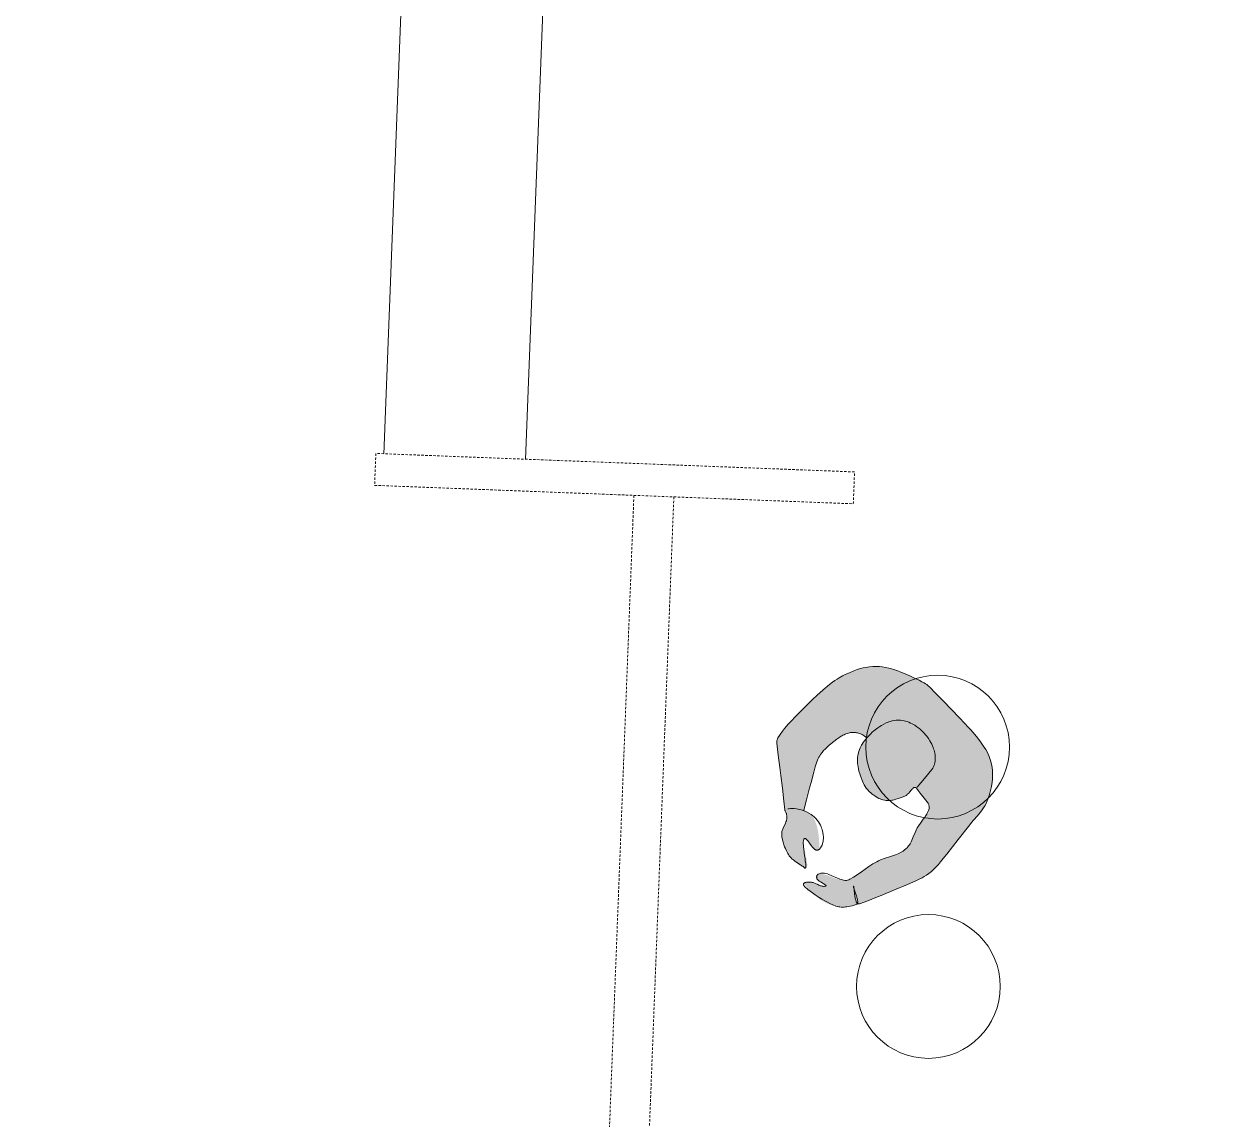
# Model space of a CAD drawing. Header units: millimetres. Extents: x 77208 to 83183, y 651 to 49284.
# Drawn here: x 77208 to 80190, y 22639 to 25383 of the extents above; entities that cross this region are included whole.
import ezdxf

# ---------------------------------------------------------------- set-up
doc = ezdxf.new("R2010")
doc.units = ezdxf.units.MM
doc.header["$MEASUREMENT"] = 0
doc.linetypes.add('DGN Style 2', pattern=[10, 6, -4])
for name, color, linetype, lineweight in [('FIXT-JNRY-PART', 42, 'Continuous', 0), ('FNSH-FLOR', 220, 'Continuous', 0), ('FURN', 40, 'Continuous', 0), ('FURN-FREE', 1, 'Continuous', 0), ('PRES-FILL', 7, 'Continuous', 0), ('PRES-PEOP', 42, 'Continuous', 0)]:
    doc.layers.add(name, color=color, linetype=linetype, lineweight=lineweight)

# ---------------------------------------------------------------- blocks, each defined once
blk = doc.blocks.new('*U92')
at = {"layer": 'PRES-FILL', "linetype": 'ByBlock', "lineweight": -2}
h = blk.add_hatch(color=0, dxfattribs=at)
edge = h.paths.add_edge_path(flags=16)
edge.add_spline(control_points=[(-87.1, -291.1), (-88.9, -288.5), (-89.4, -283.3), (-89.5, -277.4)], knot_values=[0, 0, 0, 0, 1, 1, 1, 1], degree=3, periodic=0)
edge.add_spline(control_points=[(-89.5, -277.4), (-94.1, -264.3), (-102.3, -248.1), (-95, -247.6), (-88, -247), (-89.7, -264.1), (-89.5, -277.4)], knot_values=[0, 0, 0, 0, 0.509531, 0.509531, 0.509531, 1, 1, 1, 1], degree=3, periodic=0)
edge.add_spline(control_points=[(-89.5, -277.4), (-87.5, -283), (-86.2, -288.1), (-87.1, -291.1)], knot_values=[0, 0, 0, 0, 1, 1, 1, 1], degree=3, periodic=0)
edge.add_spline(control_points=[(-87.1, -291.1), (-86, -292.7), (-84.3, -293.3), (-82, -292.6), (-63.6, -286.7), (-44.9, -280.7), (-26.4, -274.1), (-4, -266.1), (18.4, -258.1), (40.8, -249.8), (62.1, -241.9), (84, -234.3), (102, -220.3), (117.4, -208.3), (129.9, -193.2), (142.6, -178.6), (163, -155.2), (182.9, -131.3), (203.2, -107.9), (213.2, -96.5), (224.2, -86), (234.3, -74.7), (246.7, -60.8), (254.8, -44.4), (259.7, -25), (268.8, 10.8), (269.4, 46.9), (252.7, 77.9), (241.3, 99.1), (227.3, 117.8), (212, 135.7), (198.2, 151.6), (184.4, 167.6), (170.6, 183.5), (153.9, 202.7), (137.1, 221.9), (119.8, 240.6), (106.8, 254.7), (88.4, 262.4), (71.1, 271.5), (49.3, 282.9), (28.3, 292.7), (3.3, 297.3), (-21.5, 302), (-44.7, 298.6), (-68.4, 290.7), (-91.1, 283.2), (-111.9, 273.8), (-130.5, 259.8), (-157.5, 239.5), (-182.8, 217.5), (-207.6, 194.9), (-226.2, 177.9), (-244, 160), (-260.3, 140.7), (-265.4, 134.8), (-270.1, 127.5), (-269.8, 119.5), (-269, 91.5), (-265, 65.1), (-263.2, 38), (-261.2, 9.3), (-260.2, -19.6), (-257.9, -48.3), (-257.6, -51.7), (-255, -54.6), (-254.2, -58), (-253.4, -61.6), (-253.2, -65.2), (-253.5, -68.8), (-254.4, -82.4), (-267.6, -92.2), (-268.2, -106.7), (-269, -125.4), (-262.5, -142.7), (-255.6, -157.8), (-248.2, -173.7), (-230.6, -189), (-215.1, -195.9), (-194.6, -205.1), (-227.5, -119.8), (-210.4, -122.7), (-200.6, -124.4), (-194.9, -152.8), (-181.9, -153.3), (-179.8, -153.3), (-175.7, -153.3), (-175.6, -151), (-174.7, -121.2), (-175.9, -84.2), (-191.9, -63.8), (-196.2, -58.4), (-202.4, -54.5), (-209.7, -51.7)], knot_values=[0, 0, 0, 0, 0.004098, 0.004098, 0.004098, 0.036354, 0.036354, 0.036354, 0.07573, 0.07573, 0.07573, 0.113201, 0.113201, 0.113201, 0.145266, 0.145266, 0.145266, 0.196552, 0.196552, 0.196552, 0.221625, 0.221625, 0.221625, 0.252365, 0.252365, 0.252365, 0.309173, 0.309173, 0.309173, 0.348127, 0.348127, 0.348127, 0.382965, 0.382965, 0.382965, 0.425054, 0.425054, 0.425054, 0.456865, 0.456865, 0.456865, 0.496842, 0.496842, 0.496842, 0.536467, 0.536467, 0.536467, 0.574696, 0.574696, 0.574696, 0.630228, 0.630228, 0.630228, 0.671879, 0.671879, 0.671879, 0.684675, 0.684675, 0.684675, 0.729775, 0.729775, 0.729775, 0.777357, 0.777357, 0.777357, 0.783126, 0.783126, 0.783126, 0.789055, 0.789055, 0.789055, 0.811446, 0.811446, 0.811446, 0.840448, 0.840448, 0.840448, 0.871083, 0.871083, 0.871083, 0.911485, 0.911485, 0.911485, 0.934486, 0.934486, 0.934486, 0.938181, 0.938181, 0.938181, 0.987094, 0.987094, 0.987094, 1, 1, 1, 1], degree=3, periodic=0)
edge.add_line((-209.7, -51.7), (-194, 0))
edge.add_spline(control_points=[(-194, 0), (-187, 22.7), (-179.6, 45.3), (-171.5, 67.7), (-163, 91.4), (-139.6, 107.6), (-118.7, 121.9), (-107.4, 129.7), (-96.1, 136.5), (-80.5, 136.9), (-68.4, 137.2), (-58.5, 133.8), (-50.1, 127.2)], knot_values=[0, 0, 0, 0, 0.324205, 0.324205, 0.324205, 0.66843, 0.66843, 0.66843, 0.855113, 0.855113, 0.855113, 1, 1, 1, 1], degree=3, periodic=0)
edge.add_line((-50.1, 127.2), (-43.4, 121.9))
edge.add_spline(control_points=[(-43.4, 121.9), (-53, 112), (-61.7, 101.2), (-66.2, 86.4), (-72, 67.4), (-70.6, 51.9), (-65.8, 32.4), (-60.9, 12.4), (-52.4, -3.9), (-40.5, -16.6), (-29.8, -28), (-15.7, -35.9), (4.1, -37.8), (21.4, -39.5), (32.8, -32.6), (46, -27.7), (56.1, -23.9), (64, -4.3), (73.4, -9.4), (78.2, -11.9), (80, -18.4), (83, -23.2), (90.4, -35.2), (104.9, -43.5), (103.9, -59.9), (102.6, -82.9), (81.9, -92.8), (71.8, -109.6), (62.8, -124.7), (56.9, -143.1), (45.7, -155.8), (27.6, -176.6), (-8.7, -176.6), (-33.9, -189.3), (-57.3, -201), (-80, -218.6), (-102.9, -230.2), (-126.4, -242.2), (-170.3, -203.5), (-183.9, -215.1), (-185.4, -216.4), (-186.2, -221.3), (-185.7, -224), (-184, -232.5), (-161.6, -243.7), (-165.3, -244.4), (-170.3, -245.4), (-189.8, -234), (-202.1, -232.4), (-207, -231.8), (-219.2, -228.5), (-217.4, -233.8), (-214.3, -243.7), (-208.3, -250.8), (-201.7, -257.1), (-184.8, -273.2), (-168.6, -289.9), (-141.4, -295.4), (-121.8, -299.2), (-104.3, -296.7), (-90.1, -293.9), (-88.5, -293.6), (-87.5, -292.6), (-87.1, -291.1)], knot_values=[0, 0, 0, 0, 0.044568, 0.044568, 0.044568, 0.101682, 0.101682, 0.101682, 0.159954, 0.159954, 0.159954, 0.212108, 0.212108, 0.212108, 0.25772, 0.25772, 0.25772, 0.292514, 0.292514, 0.292514, 0.310285, 0.310285, 0.310285, 0.355053, 0.355053, 0.355053, 0.417583, 0.417583, 0.417583, 0.47369, 0.47369, 0.47369, 0.564976, 0.564976, 0.564976, 0.649839, 0.649839, 0.649839, 0.736981, 0.736981, 0.736981, 0.746599, 0.746599, 0.746599, 0.777051, 0.777051, 0.777051, 0.817948, 0.817948, 0.817948, 0.83422, 0.83422, 0.83422, 0.863911, 0.863911, 0.863911, 0.939425, 0.939425, 0.939425, 0.993629, 0.993629, 0.993629, 1, 1, 1, 1], degree=3, periodic=0)
at = {"layer": 'PRES-PEOP', "color": 0, "linetype": 'ByBlock', "lineweight": -2, "flags": 128}
for points in [[(-250.1, -46.7), (-246.5, -46.2), (-243, -45.9), (-239.8, -45.9), (-236.8, -46), (-234, -46.3), (-228.6, -47.1), (-224, -48.2), (-219.9, -49.4), (-216.4, -50.7), (-213.3, -51.9), (-207.9, -54.4), (-203.8, -56.5), (-197.9, -59.9), (-191.9, -63.8), (-189.4, -65.6), (-184.9, -69.7), (-180.9, -73.9), (-177.6, -78.3), (-174.8, -82.6), (-172.5, -86.9), (-170.5, -91.1), (-168.9, -95.1), (-167.6, -98.9), (-166.6, -102.5), (-165.2, -109.4), (-164.5, -115.4), (-164.4, -120.5), (-164.6, -125), (-165, -128.8), (-165.6, -132), (-167.2, -137.4), (-168.7, -141.2), (-170.1, -143.9), (-172.6, -147.7), (-175.6, -151), (-175.9, -151.3), (-176.2, -151.6), (-176.5, -151.8), (-176.9, -152), (-177.2, -152.1), (-177.8, -152.4), (-178.3, -152.6), (-178.8, -152.7), (-179.2, -152.8), (-179.9, -153), (-180.5, -153.1), (-180.9, -153.1), (-181.4, -153.2), (-181.7, -153.2), (-181.9, -153.3), (-183, -153.2), (-184, -153.1), (-184.9, -152.7), (-185.8, -152.3), (-186.7, -151.8), (-187.6, -151.2), (-189.2, -149.7), (-190.7, -148.1), (-192.1, -146.4), (-193.4, -144.7), (-195.7, -141.2), (-199.7, -134.9), (-201.1, -132.6), (-202.4, -130.6), (-203.4, -129.1), (-204.3, -127.8), (-205.1, -126.7), (-206.5, -125.2), (-207.5, -124.2), (-208.2, -123.6), (-209.3, -123), (-209.9, -122.8), (-210.4, -122.7), (-211.6, -122.8), (-212.6, -123.4), (-213.4, -124.3), (-214, -125.6), (-214.5, -127.1), (-214.8, -128.8), (-215.1, -130.7), (-215.3, -132.8), (-215.4, -134.9), (-215.4, -139.4), (-215.3, -144), (-215, -148.6), (-214.3, -157.7), (-213.5, -165.7), (-212.9, -172.5), (-212.4, -178.2), (-212, -182.7), (-211.8, -186.3), (-211.7, -189.1), (-211.8, -191.3), (-211.8, -192.9), (-212, -194.1), (-212.2, -195), (-212.6, -196.2), (-213.1, -196.6), (-213.5, -196.8), (-214.2, -196.6), (-215.1, -195.9), (-216.8, -194.4), (-218.7, -192.9), (-220.7, -191.4), (-222.7, -189.9), (-224.8, -188.4), (-228.9, -185.5), (-232.6, -182.7), (-236, -180.2), (-238.9, -177.8), (-241.4, -175.6), (-245.6, -171.6), (-248.6, -168.4), (-250.6, -165.9), (-252, -163.9), (-253.9, -160.9), (-255.6, -157.8), (-258.4, -151.3), (-260.7, -145.7), (-262.6, -140.7), (-264, -136.4), (-265.2, -132.7), (-266, -129.4), (-267.2, -123.6), (-267.9, -119.4), (-268.2, -116.2), (-268.4, -111.4), (-268.2, -106.7), (-267.9, -104.3), (-267.3, -102), (-266.7, -99.9), (-265.9, -98), (-264.3, -94.3), (-257.6, -81.6), (-256.1, -78.5), (-255.1, -76.1), (-254.5, -74.2), (-253.9, -71.5), (-253.6, -70.1), (-253.5, -68.8), (-253.4, -67.5), (-253.4, -66.3), (-253.4, -65.3), (-253.4, -64.4), (-253.5, -62.8), (-253.6, -61.6), (-253.7, -60.7), (-253.9, -59.3), (-254.2, -58), (-254.4, -57.4), (-254.6, -56.8), (-255, -55.7), (-256.8, -52.1), (-257.2, -51.1), (-257.5, -50.4), (-257.6, -49.9), (-257.8, -49.1), (-257.9, -48.7), (-257.9, -48.3), (-259.4, -26.7), (-261.2, 5.6), (-263.2, 38), (-264.8, 58.4), (-267.6, 89), (-268.9, 104.3), (-269.8, 119.5), (-269.8, 121), (-269.8, 122.3), (-269.6, 123.6), (-269.4, 124.7), (-269.1, 125.8), (-268.4, 127.8), (-267.7, 129.5), (-267, 131), (-266.3, 132.3), (-265, 134.5), (-263.9, 136.1), (-262.2, 138.4), (-260.3, 140.7), (-254, 148.3), (-248.5, 154.6), (-238.6, 165.1), (-231.1, 172.8), (-219.5, 183.9), (-207.6, 194.9), (-188.9, 211.8), (-174.7, 224.2), (-163.9, 233.3), (-147.5, 246.7), (-130.5, 259.8), (-123.3, 264.8), (-116.9, 268.9), (-111.2, 272.2), (-106.1, 274.9), (-97.1, 279.4), (-90.1, 282.5), (-79.4, 286.7), (-68.4, 290.7), (-59.5, 293.5), (-51.6, 295.6), (-44.7, 297.1), (-38.6, 298.1), (-33.3, 298.8), (-28.6, 299.2), (-20.5, 299.6), (-14.5, 299.5), (-10, 299.2), (-3.3, 298.5), (3.3, 297.3), (11.9, 295.3), (19.5, 293.2), (26, 291.1), (31.7, 289.1), (41.7, 285.3), (49.1, 282.1), (60.1, 277), (71.1, 271.5), (84.3, 264.8), (94, 259.7), (101, 255.6), (106.1, 252.3), (109.7, 249.7), (112.4, 247.6), (116.2, 244.2), (119.8, 240.6), (132.8, 226.5), (151.8, 205.1), (170.6, 183.5), (191.3, 159.6), (212, 135.7), (217.6, 128.9), (222.5, 122.9), (230.6, 112.3), (236.4, 104.1), (240.6, 97.7), (246.8, 88), (252.7, 77.9), (255.8, 71.9), (258.3, 66.2), (260.3, 60.7), (261.9, 55.5), (263.2, 50.5), (265.1, 41), (266.1, 32.6), (266.5, 25.2), (266.6, 18.7), (266.4, 13.1), (265.6, 3.2), (264.6, -4), (262.5, -14.7), (259.7, -25), (257.6, -31.5), (255.6, -37.3), (253.6, -42.3), (251.7, -46.6), (250, -50.3), (246.7, -56.8), (244, -61.5), (241.8, -64.9), (238.2, -69.9), (234.3, -74.7), (230.5, -79), (223.6, -86.3), (213.3, -97), (208.2, -102.4), (203.2, -107.9), (172.9, -143.2), (142.6, -178.6), (133.1, -189.6), (125.9, -197.7), (120.3, -203.7), (116, -208), (112.7, -211.2), (107.5, -215.8), (102, -220.3), (98.6, -222.9), (95.2, -225.2), (88.9, -229.1), (83.1, -232.3), (78, -234.9), (68.9, -239), (61.9, -241.9), (40.8, -249.8), (7.2, -262), (-26.4, -274.1), (-40.3, -279), (-61.2, -285.9), (-82, -292.6), (-83.3, -292.9), (-84.5, -292.8), (-85.5, -292.5), (-86.5, -292), (-87.3, -291.3), (-88, -290.4), (-88.7, -289.5), (-89.3, -288.4), (-89.8, -287.2), (-90.3, -286), (-91, -283.3), (-91.7, -280.6), (-92.1, -277.9), (-92.8, -272.6), (-93.2, -267.8), (-93.5, -263.6), (-93.6, -260.2), (-93.8, -257.4), (-93.9, -255.1), (-93.9, -253.3), (-94, -251.9), (-94.1, -250.8), (-94.1, -249.9), (-94.3, -248.7), (-94.4, -248), (-94.5, -247.7), (-94.7, -247.5), (-95, -247.6), (-95.2, -247.9), (-95.2, -248.5), (-95.2, -249.2), (-95.1, -250), (-94.9, -251), (-94.6, -252), (-94.3, -253.1), (-93.6, -255.5), (-92.9, -257.9), (-92.1, -260.4), (-91.3, -262.9), (-89.8, -267.7), (-88.6, -272.1), (-87.6, -275.9), (-87, -279.1), (-86.5, -281.8), (-86.3, -284), (-86.2, -285.8), (-86.3, -287.3), (-86.4, -288.5), (-86.6, -289.5), (-87.1, -291), (-87.6, -292), (-88.1, -292.6), (-89, -293.4), (-90.1, -293.9), (-92.7, -294.7), (-95.3, -295.4), (-97.9, -296), (-100.4, -296.6), (-105.4, -297.6), (-110, -298.2), (-114.1, -298.7), (-117.7, -298.9), (-120.8, -299), (-123.6, -298.9), (-128.3, -298.6), (-131.8, -298.1), (-134.3, -297.6), (-138, -296.7), (-141.4, -295.4), (-149.1, -291.7), (-155.9, -288.2), (-161.8, -285), (-166.8, -282), (-175.7, -276.4), (-182.3, -272), (-192, -264.8), (-201.7, -257.1), (-203.2, -255.9), (-204.8, -254.6), (-206.4, -253.3), (-209.4, -250.7), (-212, -248.3), (-214.2, -246.2), (-215.9, -244.3), (-217.2, -242.7), (-218.2, -241.4), (-218.8, -240.2), (-219.3, -239.2), (-219.5, -238.4), (-219.6, -237.7), (-219.7, -237.1), (-219.6, -236.7), (-219.4, -235.8), (-219.1, -235.3), (-218.8, -234.9), (-218.2, -234.3), (-217.4, -233.8), (-216.6, -233.4), (-215.7, -233.1), (-214.9, -232.8), (-214.2, -232.6), (-213.4, -232.5), (-212, -232.2), (-210.8, -232.1), (-209.7, -232.1), (-207.8, -232.1), (-206.3, -232.1), (-204.2, -232.3), (-202.1, -232.4), (-199.7, -232.8), (-197.5, -233.3), (-195.5, -234), (-193.6, -234.7), (-190, -236.4), (-183.7, -239.7), (-181.4, -240.9), (-179.4, -241.9), (-177.6, -242.7), (-176, -243.3), (-173.3, -244.1), (-171.3, -244.5), (-169.8, -244.7), (-168.7, -244.8), (-167, -244.7), (-165.3, -244.4), (-164.6, -244.2), (-164.1, -243.9), (-163.7, -243.6), (-163.6, -243.3), (-163.6, -243), (-163.7, -242.6), (-163.9, -242.3), (-164.2, -241.9), (-164.6, -241.5), (-165, -241.1), (-165.5, -240.7), (-166.5, -239.8), (-167.7, -239), (-168.9, -238.2), (-170.1, -237.4), (-172.6, -235.9), (-177, -233), (-178.7, -231.8), (-180, -230.8), (-181.1, -230), (-182, -229.2), (-182.7, -228.6), (-183.8, -227.4), (-184.5, -226.5), (-185, -225.9), (-185.4, -224.9), (-185.6, -224.5), (-185.7, -224), (-185.7, -223.5), (-185.8, -223), (-185.8, -222.5), (-185.9, -221.5), (-186, -220.6), (-186, -219.8), (-185.9, -219.1), (-185.8, -218.5), (-185.7, -218), (-185.6, -217.6), (-185.5, -217.2), (-185.4, -216.9), (-185.1, -216.3), (-184.9, -216), (-184.7, -215.7), (-184.3, -215.4), (-183.9, -215.1), (-181.6, -213.7), (-179.3, -212.7), (-177.1, -212), (-174.8, -211.6), (-172.7, -211.4), (-170.5, -211.4), (-166.3, -211.9), (-162.3, -212.8), (-158.5, -214), (-155, -215.4), (-127.9, -228.6), (-124.6, -229.9), (-121.7, -230.8), (-119.3, -231.5), (-115, -232.2), (-111.9, -232.4), (-109.6, -232.2), (-106.2, -231.5), (-102.9, -230.2), (-94.2, -225.5), (-86.7, -221.1), (-73.5, -212.9), (-53.8, -200.5), (-43.9, -194.6), (-33.9, -189.3), (-29, -187.1), (-24.4, -185.2), (-15.2, -182.3), (1.3, -177.9), (13.7, -174.4), (18.2, -172.9), (22.1, -171.5), (28.6, -168.6), (33.3, -166), (36.6, -163.8), (41.4, -160.1), (43.6, -158.1), (45.7, -155.8), (47.9, -153.2), (49.9, -150.7), (51.6, -148.3), (54.5, -143.6), (56.8, -139.4), (60.6, -131.9), (66, -120.5), (68.8, -115), (71.8, -109.6), (73.8, -106.5), (75.8, -103.6), (80, -98.1), (87.8, -88.6), (90.7, -85.1), (93.1, -82), (95.2, -79.2), (96.8, -76.8), (99.4, -72.6), (101.1, -69.5), (102.1, -67.1), (103.3, -63.5), (103.7, -61.7), (103.9, -59.9), (104, -58.8), (103.9, -56.6), (103.6, -54.6), (103, -52.6), (102.3, -50.8), (101.5, -49.1), (100.7, -47.5), (98.8, -44.4), (83, -23.2), (78.3, -15.8), (77.2, -14), (76.3, -12.7), (75.6, -11.8), (74.5, -10.5), (73.4, -9.4), (72.7, -8.8), (72, -8.4), (71.4, -8.1), (70.7, -8), (70.1, -8), (69.5, -8.1), (68.8, -8.2), (68.2, -8.5), (67, -9.1), (65.9, -9.9), (64.8, -10.8), (63.7, -11.8), (62.7, -12.8), (60.7, -14.8), (57.2, -18.6), (54.5, -21.5), (52.4, -23.5), (50.9, -24.8), (49.7, -25.7), (48.8, -26.3), (47.4, -27.1), (46, -27.7), (35.6, -31.4), (27.7, -33.9), (21.7, -35.6), (17.3, -36.6), (13.9, -37.2), (11.5, -37.5), (7.8, -37.8), (4.1, -37.8), (1.2, -37.6), (-1.6, -37.3), (-4.1, -36.9), (-6.5, -36.4), (-10.9, -35.2), (-14.7, -33.9), (-18, -32.5), (-20.9, -31.1), (-23.4, -29.7), (-27.7, -27), (-31, -24.7), (-33.4, -22.9), (-36.9, -19.9), (-40.5, -16.6), (-43.3, -13.7), (-45.7, -11.1), (-47.8, -8.5), (-49.6, -6.1), (-51.2, -3.9), (-53.8, 0.4), (-55.9, 4.2), (-57.5, 7.5), (-60, 13.5), (-61.6, 18.1), (-63.8, 25.1), (-65.8, 32.4), (-67.4, 39.1), (-68.6, 45), (-69.3, 50.3), (-69.8, 54.9), (-70, 59), (-70, 62.5), (-70, 65.6), (-69.6, 70.9), (-69.1, 74.9), (-68.6, 77.8), (-67.5, 82.1), (-66.2, 86.4), (-65.3, 88.9), (-63.3, 93.6), (-61.4, 97.5), (-59.5, 100.9), (-57.8, 103.8), (-56.2, 106.3), (-53.1, 110.6), (-50.6, 113.8), (-46.6, 118.5), (-42.3, 123.1), (-39.5, 125.9), (-34.1, 130.9), (-29.4, 135), (-25.2, 138.3), (-21.5, 141), (-14.8, 145.5), (-9.6, 148.5), (-5.7, 150.7), (0.4, 153.8), (6.7, 156.6), (10, 158), (13.2, 159.1), (16.3, 159.9), (19.2, 160.6), (22, 161.2), (27.2, 161.9), (31.9, 162.1), (36, 162.1), (39.5, 162), (42.6, 161.6), (48, 160.8), (52, 159.8), (54.9, 159), (59.2, 157.4), (63.4, 155.6), (67.4, 153.5), (71.1, 151.4), (77.6, 147.3), (83.1, 143.3), (87.6, 139.5), (91.4, 136), (94.6, 132.8), (100, 126.9), (103.7, 122.1), (106.4, 118.4), (110.3, 112.5), (113.9, 106.4), (116.2, 102.1), (118.1, 97.9), (119.7, 93.8), (121, 89.9), (122.1, 86.2), (123, 82.8), (124.3, 76.2), (124.9, 70.4), (125.1, 65.4), (125, 61.1), (124.6, 57.4), (124.1, 54.2), (123.5, 51.5), (122.1, 47), (120.8, 43.7), (119.6, 41.3), (117.5, 38), (115, 34.8), (95.8, 13.3), (86, 2.7), (76.2, -7.9)], [(-209.7, -51.7), (-201.8, -25.9), (-194, 0), (-188.7, 17), (-180.4, 42.4), (-176.1, 55), (-171.5, 67.7), (-169.8, 72), (-167.8, 75.9), (-165.8, 79.4), (-163.8, 82.6), (-161.7, 85.5), (-157.5, 90.7), (-153.4, 95), (-149.7, 98.6), (-146.2, 101.7), (-139.8, 106.9), (-134.7, 110.7), (-126.9, 116.3), (-118.7, 121.9), (-114, 125), (-109.9, 127.5), (-106.3, 129.4), (-103.1, 131), (-100.3, 132.3), (-97.8, 133.3), (-95.7, 134), (-91.9, 135.2), (-89.1, 135.9), (-86.9, 136.3), (-83.7, 136.7), (-80.5, 136.9), (-78.6, 136.9), (-76.8, 136.8), (-75, 136.7), (-71.8, 136.3), (-68.9, 135.7), (-66.3, 135.1), (-64.1, 134.4), (-62.2, 133.8), (-59, 132.5), (-56.6, 131.3), (-54.9, 130.4), (-52.5, 128.9), (-50.1, 127.2), (-46.8, 124.6), (-43.4, 121.9)]]:
    blk.add_lwpolyline(points, dxfattribs=at)

msp = doc.modelspace()

# ---------------------------------------------------------------- linework, layer by layer
at = {"layer": 'FNSH-FLOR', "flags": 128}
for points in [[(79429.1, 49249.6), (77562.7, 955.6), (77208, 969.3), (79074.4, 49263.3), (79429.1, 49249.6)], [(79429.1, 49249.6), (77562.7, 955.6), (80790, 830.9), (80783.9, 671.5), (81303.7, 651.4), (83182.6, 49264.1), (82662.6, 49284.2), (82656.4, 49124.8), (79429.1, 49249.6)]]:
    msp.add_lwpolyline(points, close=True, dxfattribs=at)

# ---------------------------------------------------------------- next in the draw order: wipeouts: each hides what was drawn before it
at = {"lineweight": 0}
for points, layer in [([(78089.9, 24307.1), (79289, 24260.8), (79120.6, 19904.1), (77921.5, 19950.4)], 'FIXT-JNRY-PART'), ([(79521.6, 23745.6), (79486.6, 23747), (79487.9, 23782), (79522.9, 23780.6)], 'FURN-FREE'), ([(79636, 23463.3), (79654.7, 23492.9), (79684.3, 23474.3), (79665.7, 23444.7)], 'FURN-FREE'), ([(79498.4, 23146.1), (79463.4, 23147.4), (79464.8, 23182.4), (79499.7, 23181)], 'FURN-FREE'), ([(79612.9, 22863.8), (79631.5, 22893.4), (79661.1, 22874.7), (79642.5, 22845.1)], 'FURN-FREE')]:
    msp.add_wipeout(points, dxfattribs=at).dxf.layer = layer

# ---------------------------------------------------------------- next in the draw order: linework, layer by layer
at = {"layer": 'FIXT-JNRY-PART', "linetype": 'DGN Style 2', "flags": 128}
msp.add_lwpolyline([(78086.8, 24227.2), (79285.9, 24180.9), (79289, 24260.8), (78089.9, 24307.1), (78086.8, 24227.2)], close=True, dxfattribs=at)
at = {"layer": 'FURN', "color": 252, "linetype": 'DGN Style 2', "lineweight": 0}
for p, q in [((78736.3, 24202.1), (78571.1, 19925.3)), ((78836.3, 24198.2), (78671, 19921.4))]:
    msp.add_line(p, q, dxfattribs=at)

# ---------------------------------------------------------------- next in the draw order: wipeouts: each hides what was drawn before it
at = {"lineweight": 0}
for points in [[(79334.3, 23505.3), (79350.6, 23474.4), (79319.7, 23458), (79303.4, 23489)], [(79311.2, 22905.8), (79327.5, 22874.8), (79296.5, 22858.5), (79280.2, 22889.5)]]:
    msp.add_wipeout(points, dxfattribs=at).dxf.layer = 'FURN-FREE'

# ---------------------------------------------------------------- next in the draw order: wipeouts: each hides what was drawn before it
for points in [[(79317.4, 23578.4), (79317.4, 23567.1), (79318, 23555.8), (79319.3, 23544.5), (79321.4, 23533.4), (79324.1, 23522.5), (79327.5, 23511.7), (79331.6, 23501.1), (79336.3, 23490.9), (79341.7, 23480.9), (79347.7, 23471.3), (79354.3, 23462.1), (79361.4, 23453.4), (79369.1, 23445.1), (79377.3, 23437.3), (79386, 23430), (79395.1, 23423.3), (79404.6, 23417.2), (79414.4, 23411.6), (79424.6, 23406.7), (79435.1, 23402.5), (79445.8, 23398.9), (79456.8, 23396), (79467.9, 23393.8), (79479.1, 23392.3), (79490.4, 23391.6), (79501.7, 23391.5), (79513, 23392.1), (79524.2, 23393.4), (79535.3, 23395.5), (79546.3, 23398.2), (79557.1, 23401.6), (79567.6, 23405.7), (79577.9, 23410.5), (79587.8, 23415.8), (79597.4, 23421.8), (79606.6, 23428.4), (79615.4, 23435.5), (79623.7, 23443.2), (79631.5, 23451.4), (79638.7, 23460.1), (79645.4, 23469.2), (79651.6, 23478.7), (79657.1, 23488.6), (79662, 23498.7), (79666.2, 23509.2), (79669.8, 23520), (79672.7, 23530.9), (79674.9, 23542), (79676.4, 23553.2), (79677.2, 23564.5), (79677.3, 23575.8), (79676.6, 23587.1), (79675.3, 23598.3), (79673.2, 23609.4), (79670.5, 23620.4), (79667.1, 23631.2), (79663, 23641.7), (79658.3, 23652), (79652.9, 23661.9), (79646.9, 23671.5), (79640.3, 23680.7), (79633.2, 23689.5), (79625.5, 23697.8), (79617.3, 23705.6), (79608.7, 23712.9), (79599.6, 23719.6), (79590, 23725.7), (79580.2, 23731.2), (79570, 23736.1), (79559.5, 23740.3), (79548.8, 23743.9), (79537.8, 23746.8), (79526.7, 23749), (79515.5, 23750.5), (79504.3, 23751.3), (79492.9, 23751.4), (79481.7, 23750.7), (79470.4, 23749.4), (79459.3, 23747.4), (79448.3, 23744.6), (79437.6, 23741.2), (79427, 23737.1), (79416.7, 23732.4), (79406.8, 23727), (79397.2, 23721), (79388, 23714.4), (79379.2, 23707.3), (79370.9, 23699.6), (79363.1, 23691.4), (79355.9, 23682.8), (79349.2, 23673.7), (79343, 23664.2), (79337.5, 23654.3), (79332.6, 23644.1), (79328.4, 23633.6), (79324.8, 23622.9), (79321.9, 23612), (79319.7, 23600.9)], [(79294.3, 22978.8), (79294.2, 22967.5), (79294.8, 22956.2), (79296.2, 22945), (79298.2, 22933.9), (79300.9, 22922.9), (79304.3, 22912.1), (79308.4, 22901.6), (79313.2, 22891.3), (79318.5, 22881.4), (79324.5, 22871.8), (79331.1, 22862.6), (79338.3, 22853.8), (79345.9, 22845.5), (79354.1, 22837.7), (79362.8, 22830.4), (79371.9, 22823.7), (79381.4, 22817.6), (79391.3, 22812.1), (79401.5, 22807.2), (79411.9, 22803), (79422.7, 22799.4), (79433.6, 22796.5), (79444.7, 22794.3), (79455.9, 22792.8), (79467.2, 22792), (79478.5, 22791.9), (79489.8, 22792.6), (79501, 22793.9), (79512.1, 22795.9), (79523.1, 22798.7), (79533.9, 22802.1), (79544.4, 22806.2), (79554.7, 22810.9), (79564.6, 22816.3), (79574.2, 22822.3), (79583.4, 22828.9), (79592.2, 22836), (79600.5, 22843.7), (79608.3, 22851.9), (79615.6, 22860.5), (79622.3, 22869.6), (79628.4, 22879.1), (79633.9, 22889), (79638.8, 22899.2), (79643.1, 22909.7), (79646.6, 22920.4), (79649.5, 22931.3), (79651.7, 22942.4), (79653.2, 22953.6), (79654, 22964.9), (79654.1, 22976.2), (79653.5, 22987.5), (79652.1, 22998.7), (79650.1, 23009.9), (79647.3, 23020.8), (79643.9, 23031.6), (79639.8, 23042.2), (79635.1, 23052.4), (79629.7, 23062.4), (79623.7, 23072), (79617.2, 23081.2), (79610, 23089.9), (79602.3, 23098.2), (79594.1, 23106), (79585.5, 23113.3), (79576.4, 23120), (79566.9, 23126.1), (79557, 23131.7), (79546.8, 23136.5), (79536.3, 23140.8), (79525.6, 23144.4), (79514.7, 23147.2), (79503.6, 23149.4), (79492.4, 23150.9), (79481.1, 23151.7), (79469.8, 23151.8), (79458.5, 23151.2), (79447.3, 23149.9), (79436.1, 23147.8), (79425.2, 23145.1), (79414.4, 23141.7), (79403.8, 23137.6), (79393.6, 23132.8), (79383.6, 23127.5), (79374, 23121.5), (79364.8, 23114.9), (79356.1, 23107.7), (79347.8, 23100.1), (79340, 23091.9), (79332.7, 23083.2), (79326, 23074.1), (79319.9, 23064.6), (79314.3, 23054.7), (79309.5, 23044.5), (79305.2, 23034.1), (79301.7, 23023.3), (79298.8, 23012.4), (79296.6, 23001.3)]]:
    msp.add_wipeout(points, dxfattribs=at).dxf.layer = 'FURN-FREE'

# ---------------------------------------------------------------- next in the draw order: linework, layer by layer
at = {"layer": 'FURN-FREE', "lineweight": 0}
for centre in [(79497.3, 23571.4), (79474.1, 22971.9)]:
    msp.add_circle(centre, 180, dxfattribs=at)

# ---------------------------------------------------------------- next in the draw order: block references
at = {"layer": 'PRES-FILL', "xscale": 1.000009635247656, "yscale": 1.000009635247656, "zscale": 1.000009635247656, "rotation": 2.751388273441846}
msp.add_blockref('*U92', (79369.3, 23475.2), dxfattribs=at)

doc.saveas('drawing.dxf')
